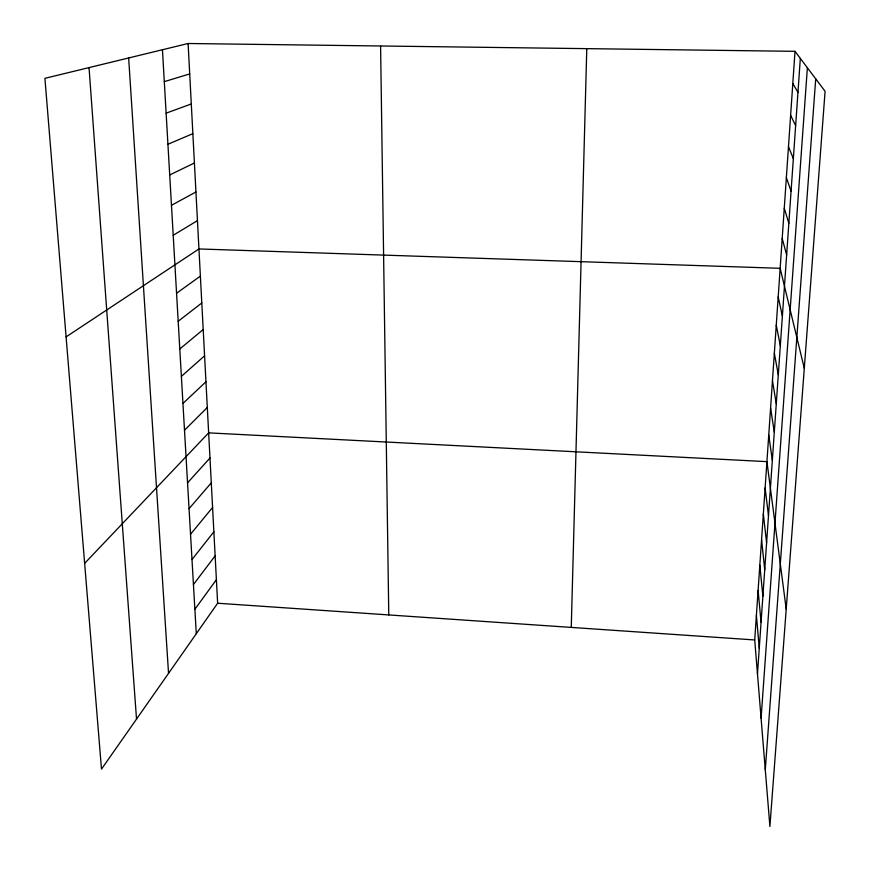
<?xml version="1.0" encoding="UTF-8"?>
<svg xmlns="http://www.w3.org/2000/svg" width="870" height="870" viewBox="0 0 870 870"><rect width="100%" height="100%" fill="white"/><g stroke="black" fill="none" stroke-linecap="round" stroke-linejoin="round"><path stroke-width="1.3" d="M571.264 627.411L586.782 48.644M795.006 51.33L825.086 91.285L769.906 826.5L754.714 639.961L795.006 51.33L188.105 43.5L44.914 78.333L101.496 769.113L217.641 603.225L188.105 43.5M757.476 673.88L800.324 58.388M761.098 718.229L807.371 67.751M765.285 769.732L815.712 78.822M194.88 609.261L216.402 579.659M193.444 584.531L215.151 555.843M191.998 559.53L213.879 531.777M190.53 534.256L212.595 507.449M189.051 508.678L211.29 482.85M187.55 482.828L209.985 458.001M84.64 563.368L208.659 432.868L766.927 461.644L786.219 609.196M184.505 430.215L207.321 407.454M182.95 403.452L205.962 381.767M181.384 376.373L204.591 355.797M179.796 348.99L203.199 329.534M178.187 321.269L201.796 302.978M176.566 293.233L200.383 276.116M66.087 336.886L198.947 248.95L780.151 268.308L804.293 368.347M173.206 235.27L197.457 220.643M171.466 205.309L195.946 191.987M169.704 174.968L194.412 162.994M167.932 144.257L192.868 133.665M166.126 113.154L191.302 103.976M164.299 81.649L189.714 73.917M217.641 603.225L754.714 639.961M792.798 83.52L797.964 92.253M790.623 115.308L795.637 125.661M788.481 146.682L793.342 158.623M786.36 177.665L791.08 191.15M784.261 208.256L788.84 223.242M782.195 238.478L786.643 254.921M778.193 296.92L782.38 316.136M776.257 325.195L780.325 345.716M774.343 353.122L778.291 374.926M772.462 380.734L776.279 403.778M770.592 408.019L774.3 432.281M768.743 434.989L772.332 460.437M765.121 487.994L768.493 515.725M763.338 514.039L766.6 542.869M761.576 539.802L764.73 569.698M759.825 565.261L762.892 596.211M758.107 590.447L761.065 622.409M756.4 615.34L759.26 648.291M89.034 67.599L136.525 719.088M128.651 57.964L168.541 673.358M162.451 49.742L196.294 633.708M380.592 45.979L388.77 614.927"/></g></svg>
